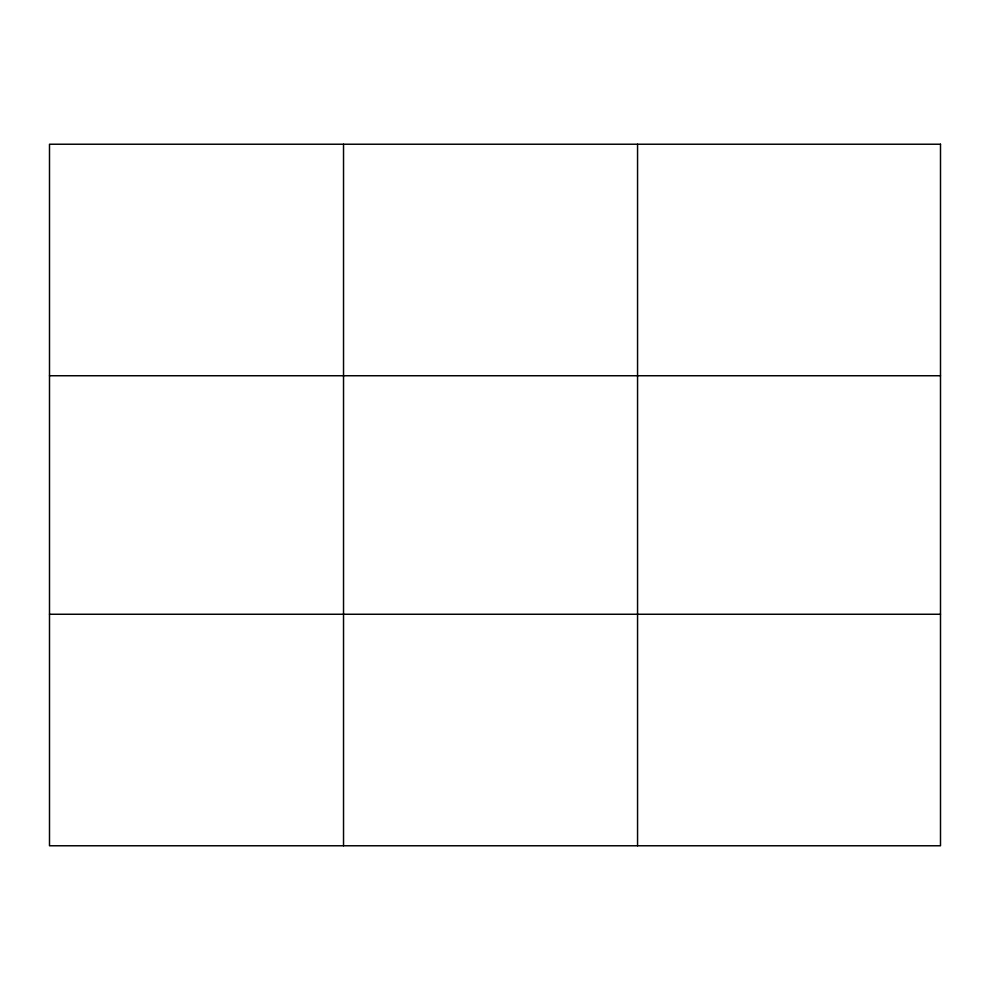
<?xml version="1.0" encoding="UTF-8"?>
<svg xmlns="http://www.w3.org/2000/svg" width="990" height="990" viewBox="0 0 990 990"><rect width="100%" height="100%" fill="white"/><g stroke="black" fill="none" stroke-linecap="round" stroke-linejoin="round"><path stroke-width="1.49" d="M343.53 845.769L343.53 144.231M637.56 845.769L637.56 144.231M49.5 375.742L940.5 375.742M49.5 614.258L940.5 614.258M940.5 144.231L940.5 845.769L49.5 845.769L49.5 144.231L940.5 144.231"/></g></svg>
